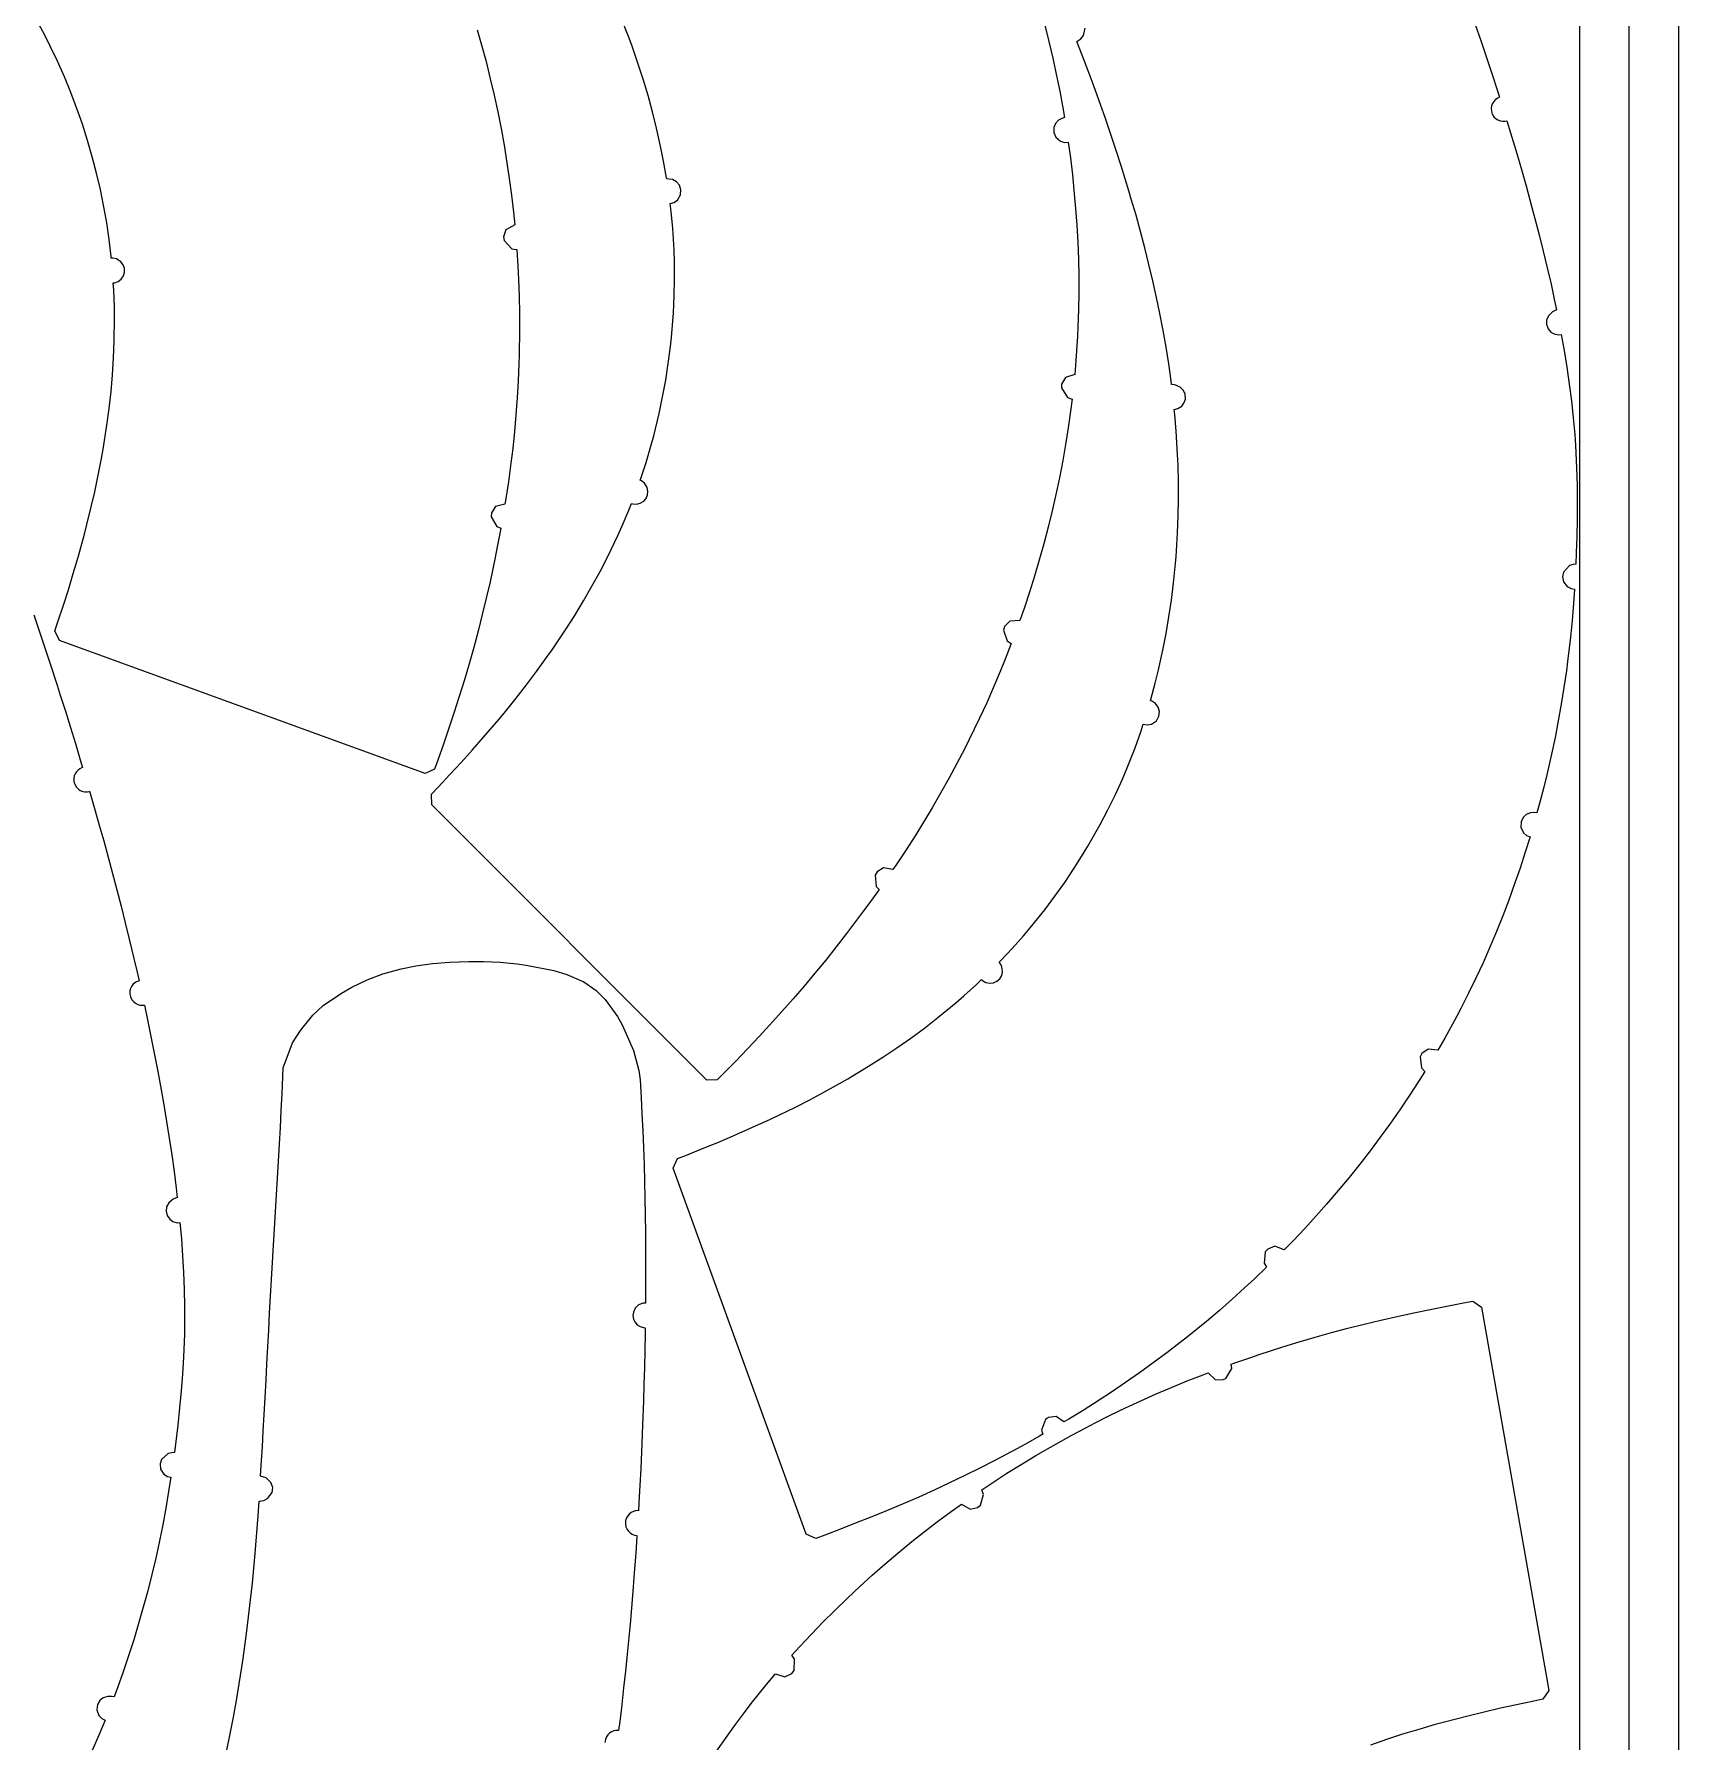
# Model space of a CAD drawing. Header units: millimetres. Extents: x -10628 to 24720, y -21829 to 4032.
# Drawn here: x 10057 to 10720, y -9674 to -8986 of the extents above; entities that cross this region are included whole.
import ezdxf
from ezdxf.enums import TextEntityAlignment as Align
from ezdxf.lldxf.tags import DXFTag

# ---------------------------------------------------------------- set-up
doc = ezdxf.new("R2010")
doc.units = ezdxf.units.MM
doc.layers.add('layer khung van cnc', color=7, linetype='Continuous', lineweight=25, true_color=0xfbf59b)
doc.layers.add('layer mau', color=7, linetype='Continuous')
doc.styles.add('Text Dim', font='arial.ttf')
tags = doc.linetypes.add('KVVIENMAY', pattern='A,46.311228,-10.280676,["KV VIỀN MÁY",Text Dim,S=10.028098,R=0,X=0,Y=-4.346144],-100.988212', length=157.580116).pattern_tags.tags
tags[6] = DXFTag(74, 10)

# ---------------------------------------------------------------- blocks, each defined once
blk = doc.blocks.new('khung van cnc')
at = {"lineweight": 5}
blk.add_lwpolyline([(-193, -99.44), (-193, 2370.56), (-223, 2400.56), (-1463, 2400.56), (-1493, 2370.56), (-1493, -99.44)], close=True, dxfattribs=at)
at = {"color": 1, "linetype": 'KVVIENMAY'}
blk.add_lwpolyline([(-511.88, -84.44), (-213, -84.44), (-213, 2370.56), (-228, 2385.56), (-1458.01, 2385.56), (-1473, 2370.56), (-1473, -84.44), (-1172.83, -84.44)], dxfattribs=at)
at = {"lineweight": 5}
blk.add_lwpolyline([(-513.55, -69.44), (-233, -69.44), (-233, 2370.56), (-1453, 2370.56), (-1453, -69.44), (-1173, -69.44)], dxfattribs=at)
at = {"layer": 'layer mau'}
for tag, p in [('ÁGF', (-518, -155.91)), ('TENFILE', (-518, -268.86)), ('TENFILE', (-518, -381.81)), ('TENFILE', (-518, -494.76))]:
    blk.add_attdef(tag, text='', height=30, dxfattribs=at).set_placement(p, align=Align.MIDDLE_CENTER)

msp = doc.modelspace()

# ---------------------------------------------------------------- linework, layer by layer
for p, q in [((10060.853, -8985.989), (10056.705, -8978.369)), ((10296.602, -8987.214), (10293.04, -8978.1)), ((10063.099, -8990.422), (10060.853, -8985.989)), ((10235.291, -8983.853), (10237.165, -8990.415)), ((10464.306, -8981.986), (10465.956, -8988.606)), ((10478.838, -8987.542), (10479.884, -8986.143)), ((10479.884, -8986.143), (10480.564, -8983.193)), ((10637.898, -8981.779), (10640.13, -8988.223)), ((10066.029, -8996.584), (10063.099, -8990.422)), ((10237.165, -8990.415), (10238.854, -8996.717)), ((10297.93, -8990.84), (10296.602, -8987.214)), ((10300.168, -8997.287), (10297.93, -8990.84)), ((10465.956, -8988.606), (10467.501, -8995.252)), ((10477.189, -8988.529), (10478.838, -8987.542)), ((10479.332, -8994.076), (10477.189, -8988.529)), ((10640.13, -8988.223), (10642.326, -8994.679)), ((10068.783, -9002.827), (10066.029, -8996.584)), ((10238.854, -8996.717), (10240.585, -9003.625)), ((10302.263, -9003.782), (10300.168, -8997.287)), ((10467.501, -8995.252), (10469.302, -9003.664)), ((10481.755, -9000.451), (10479.332, -8994.076)), ((10642.326, -8994.679), (10644.869, -9002.319)), ((10071.365, -9009.145), (10068.783, -9002.827)), ((10240.585, -9003.625), (10242.134, -9010.269)), ((10304.214, -9010.323), (10302.263, -9003.782)), ((10469.302, -9003.664), (10470.281, -9008.609)), ((10484.134, -9006.841), (10481.755, -9000.451)), ((10486.745, -9014.039), (10484.134, -9006.841)), ((10644.869, -9002.319), (10646.602, -9007.631)), ((10074.844, -9018.525), (10071.365, -9009.145)), ((10242.134, -9010.269), (10243.575, -9016.937)), ((10306.017, -9016.906), (10304.214, -9010.323)), ((10470.281, -9008.609), (10471.514, -9015.318)), ((10644.86, -9013.622), (10644.539, -9014.489)), ((10645.404, -9012.738), (10644.86, -9013.622)), ((10646.047, -9012.046), (10645.404, -9012.738)), ((10646.743, -9011.528), (10646.047, -9012.046)), ((10646.602, -9007.631), (10647.702, -9011.069)), ((10647.702, -9011.069), (10646.743, -9011.528)), ((10076.024, -9021.978), (10074.844, -9018.525)), ((10243.575, -9016.937), (10244.907, -9023.626)), ((10307.669, -9023.529), (10306.017, -9016.906)), ((10469.845, -9020.279), (10468.564, -9021.669)), ((10471.166, -9019.581), (10469.845, -9020.279)), ((10472.171, -9019.23), (10471.166, -9019.581)), ((10471.514, -9015.318), (10472.171, -9019.23)), ((10488.734, -9019.679), (10486.745, -9014.039)), ((10490.946, -9026.13), (10488.734, -9019.679)), ((10644.539, -9014.489), (10644.382, -9015.426)), ((10644.382, -9015.426), (10644.426, -9016.533)), ((10644.426, -9016.533), (10644.602, -9017.292)), ((10644.602, -9017.292), (10644.812, -9017.84)), ((10644.812, -9017.84), (10645.483, -9018.929)), ((10645.483, -9018.929), (10646.334, -9019.757)), ((10646.334, -9019.757), (10647.077, -9020.227)), ((10647.077, -9020.227), (10648.101, -9020.62)), ((10648.101, -9020.62), (10648.93, -9020.764)), ((10649.903, -9020.755), (10650.705, -9020.601)), ((10650.705, -9020.601), (10652.71, -9027.158)), ((10078.102, -9028.481), (10076.024, -9021.978)), ((10244.907, -9023.626), (10246.13, -9030.337)), ((10309.442, -9031.497), (10307.669, -9023.529)), ((10467.913, -9023.316), (10467.902, -9025.232)), ((10467.902, -9025.232), (10468.723, -9027.175)), ((10468.564, -9021.669), (10467.913, -9023.316)), ((10468.723, -9027.175), (10470.591, -9028.78)), ((10493.097, -9032.601), (10490.946, -9026.13)), ((10648.93, -9020.764), (10649.903, -9020.755)), ((10652.71, -9027.158), (10654.661, -9033.693)), ((10080.008, -9035.036), (10078.102, -9028.481)), ((10246.13, -9030.337), (10247.318, -9037.54)), ((10310.509, -9036.885), (10309.442, -9031.497)), ((10470.591, -9028.78), (10472.231, -9029.267)), ((10472.231, -9029.267), (10473.717, -9029.154)), ((10473.717, -9029.154), (10474.586, -9035.549)), ((10495.187, -9039.093), (10493.097, -9032.601)), ((10654.661, -9033.693), (10656.566, -9040.241)), ((10081.739, -9041.639), (10080.008, -9035.036)), ((10247.318, -9037.54), (10248.248, -9043.814)), ((10311.687, -9043.611), (10310.509, -9036.885)), ((10474.586, -9035.549), (10475.398, -9042.323)), ((10498.186, -9048.81), (10495.187, -9039.093)), ((10656.566, -9040.241), (10658.426, -9046.802)), ((10083.29, -9048.285), (10081.739, -9041.639)), ((10085.111, -9057.426), (10083.29, -9048.285)), ((10248.248, -9043.814), (10249.142, -9050.577)), ((10311.75, -9044.036), (10311.687, -9043.611)), ((10312.607, -9044.045), (10311.75, -9044.036)), ((10314.082, -9044.286), (10312.607, -9044.045)), ((10315.74, -9045.195), (10314.082, -9044.286)), ((10316.882, -9046.548), (10315.74, -9045.195)), ((10317.503, -9048.36), (10316.882, -9046.548)), ((10475.398, -9042.323), (10476.046, -9048.514)), ((10658.426, -9046.802), (10660.82, -9055.523)), ((10249.142, -9050.577), (10249.926, -9057.353)), ((10313.135, -9053.959), (10314.687, -9053.565)), ((10313.524, -9057.14), (10313.135, -9053.959)), ((10314.687, -9053.565), (10316.085, -9052.581)), ((10316.085, -9052.581), (10317.344, -9050.464)), ((10317.344, -9050.464), (10317.503, -9048.36)), ((10476.046, -9048.514), (10476.701, -9055.909)), ((10499.178, -9052.137), (10498.186, -9048.81)), ((10501.074, -9058.689), (10499.178, -9052.137)), ((10085.838, -9061.694), (10085.111, -9057.426)), ((10086.829, -9068.448), (10085.838, -9061.694)), ((10249.926, -9057.353), (10250.434, -9062.456)), ((10314.168, -9063.934), (10313.524, -9057.14)), ((10476.701, -9055.909), (10477.189, -9062.718)), ((10502.899, -9065.261), (10501.074, -9058.689)), ((10660.82, -9055.523), (10662.004, -9059.962)), ((10662.004, -9059.962), (10663.717, -9066.563)), ((10087.634, -9075.227), (10086.829, -9068.448)), ((10246.878, -9064.472), (10245.93, -9067.346)), ((10245.93, -9067.346), (10246.147, -9068.86)), ((10246.147, -9068.86), (10249.31, -9072.133)), ((10250.434, -9062.456), (10246.878, -9064.472)), ((10314.706, -9072.592), (10314.168, -9063.934)), ((10477.189, -9062.718), (10477.565, -9069.534)), ((10504.646, -9071.855), (10502.899, -9065.261)), ((10663.717, -9066.563), (10665.372, -9073.177)), ((10087.704, -9075.996), (10087.634, -9075.227)), ((10249.31, -9072.133), (10251.263, -9072.404)), ((10251.263, -9072.404), (10251.705, -9079.152)), ((10314.868, -9077.559), (10314.706, -9072.592)), ((10477.565, -9069.534), (10477.826, -9076.355)), ((10506.31, -9078.47), (10504.646, -9071.855)), ((10665.372, -9073.177), (10666.964, -9079.808)), ((10088.358, -9075.972), (10087.704, -9075.996)), ((10089.756, -9076.264), (10088.358, -9075.972)), ((10091.557, -9077.402), (10089.756, -9076.264)), ((10092.444, -9078.585), (10091.557, -9077.402)), ((10092.967, -9080.08), (10092.444, -9078.585)), ((10092.598, -9083.03), (10093.004, -9081.609)), ((10093.004, -9081.609), (10092.967, -9080.08)), ((10251.705, -9079.152), (10251.972, -9084.558)), ((10314.92, -9084.382), (10314.868, -9077.559)), ((10477.826, -9076.355), (10477.969, -9083.179)), ((10507.885, -9085.106), (10506.31, -9078.47)), ((10666.964, -9079.808), (10668.488, -9086.456)), ((10088.504, -9085.962), (10089.042, -9085.862)), ((10088.688, -9088.84), (10088.504, -9085.962)), ((10088.941, -9095.663), (10088.688, -9088.84)), ((10089.042, -9085.862), (10090.426, -9085.359)), ((10090.426, -9085.359), (10091.682, -9084.394)), ((10091.682, -9084.394), (10092.598, -9083.03)), ((10251.972, -9084.558), (10252.212, -9091.374)), ((10314.778, -9091.204), (10314.92, -9084.382)), ((10477.969, -9083.179), (10477.992, -9090.004)), ((10509.368, -9091.765), (10507.885, -9085.106)), ((10668.488, -9086.456), (10669.937, -9093.122)), ((10089.007, -9099.991), (10088.941, -9095.663)), ((10252.212, -9091.374), (10252.345, -9098.193)), ((10314.448, -9098.022), (10314.778, -9091.204)), ((10477.992, -9090.004), (10477.893, -9096.828)), ((10510.585, -9097.614), (10509.368, -9091.765)), ((10669.937, -9093.122), (10670.694, -9096.78)), ((10088.906, -9109.316), (10089.007, -9099.991)), ((10252.345, -9098.193), (10252.371, -9105.014)), ((10313.636, -9107.993), (10314.448, -9098.022)), ((10477.893, -9096.828), (10477.67, -9103.648)), ((10512.031, -9105.151), (10510.585, -9097.614)), ((10666.729, -9100.907), (10666.685, -9102.628)), ((10666.685, -9102.628), (10667.315, -9104.417)), ((10667.419, -9099.197), (10666.729, -9100.907)), ((10669.099, -9097.581), (10667.419, -9099.197)), ((10670.694, -9096.78), (10669.099, -9097.581)), ((10088.629, -9116.137), (10088.906, -9109.316)), ((10252.371, -9105.014), (10252.22, -9114.918)), ((10313.246, -9111.621), (10313.636, -9107.993)), ((10477.489, -9107.462), (10476.84, -9117.269)), ((10477.67, -9103.648), (10477.489, -9107.462)), ((10513.202, -9111.876), (10512.031, -9105.151)), ((10667.315, -9104.417), (10668.456, -9105.756)), ((10668.456, -9105.756), (10669.773, -9106.535)), ((10669.773, -9106.535), (10671.517, -9106.891)), ((10671.517, -9106.891), (10672.636, -9106.775)), ((10672.636, -9106.775), (10673.779, -9113.235)), ((10088.187, -9122.95), (10088.629, -9116.137)), ((10252.22, -9114.918), (10252.106, -9118.654)), ((10312.381, -9118.393), (10313.246, -9111.621)), ((10514.262, -9118.62), (10513.202, -9111.876)), ((10673.779, -9113.235), (10674.866, -9119.975)), ((10087.587, -9129.752), (10088.187, -9122.95)), ((10252.106, -9118.654), (10251.817, -9125.469)), ((10311.339, -9125.14), (10312.381, -9118.393)), ((10476.337, -9122.932), (10472.596, -9124.133)), ((10476.84, -9117.269), (10476.337, -9122.932)), ((10515.205, -9125.381), (10514.262, -9118.62)), ((10674.866, -9119.975), (10675.844, -9126.731)), ((10086.836, -9136.54), (10087.587, -9129.752)), ((10251.817, -9125.469), (10251.424, -9132.28)), ((10310.117, -9131.855), (10311.339, -9125.14)), ((10471.082, -9126.753), (10470.986, -9128.28)), ((10470.986, -9128.28), (10473.415, -9132.128)), ((10472.596, -9124.133), (10471.082, -9126.753)), ((10515.387, -9126.876), (10515.205, -9125.381)), ((10516.776, -9127.084), (10515.387, -9126.876)), ((10518.937, -9127.956), (10516.776, -9127.084)), ((10520.217, -9129.285), (10518.937, -9127.956)), ((10520.9, -9130.865), (10520.217, -9129.285)), ((10520.983, -9132.759), (10520.9, -9130.865)), ((10675.844, -9126.731), (10676.703, -9133.5)), ((10085.939, -9143.31), (10086.836, -9136.54)), ((10251.424, -9132.28), (10250.926, -9139.084)), ((10308.714, -9138.534), (10310.117, -9131.855)), ((10473.415, -9132.128), (10475.272, -9132.792)), ((10474.666, -9137.621), (10473.704, -9144.377)), ((10475.272, -9132.792), (10474.666, -9137.621)), ((10516.532, -9137.047), (10518.008, -9136.624)), ((10516.728, -9138.946), (10516.532, -9137.047)), ((10518.008, -9136.624), (10519.493, -9135.642)), ((10519.493, -9135.642), (10520.424, -9134.427)), ((10520.424, -9134.427), (10520.983, -9132.759)), ((10676.703, -9133.5), (10677.436, -9140.282)), ((10084.416, -9152.967), (10085.939, -9143.31)), ((10250.926, -9139.084), (10250.323, -9145.879)), ((10306.501, -9147.588), (10308.714, -9138.534)), ((10473.704, -9144.377), (10472.629, -9151.116)), ((10517.3, -9145.747), (10516.728, -9138.946)), ((10677.436, -9140.282), (10678.036, -9147.076)), ((10250.323, -9145.879), (10249.616, -9152.664)), ((10305.356, -9151.764), (10306.501, -9147.588)), ((10472.629, -9151.116), (10471.496, -9157.542)), ((10517.874, -9155.196), (10517.3, -9145.747)), ((10678.036, -9147.076), (10678.344, -9151.418)), ((10678.344, -9151.418), (10678.809, -9160.689)), ((10082.444, -9163.482), (10083.737, -9156.783)), ((10083.737, -9156.783), (10084.416, -9152.967)), ((10249.616, -9152.664), (10248.909, -9158.606)), ((10301.264, -9164.788), (10303.4, -9158.304)), ((10303.4, -9158.304), (10305.356, -9151.764)), ((10471.496, -9157.542), (10470.146, -9164.534)), ((10518.043, -9159.373), (10517.874, -9155.196)), ((10081.03, -9170.155), (10082.444, -9163.482)), ((10248.909, -9158.606), (10247.889, -9166.194)), ((10301.003, -9165.515), (10301.264, -9164.788)), ((10470.146, -9164.534), (10468.742, -9171.21)), ((10518.209, -9166.194), (10518.043, -9159.373)), ((10678.809, -9160.689), (10678.996, -9167.506)), ((10079.502, -9176.802), (10081.03, -9170.155)), ((10247.889, -9166.194), (10246.874, -9172.938)), ((10301.607, -9165.769), (10301.003, -9165.515)), ((10302.75, -9166.624), (10301.607, -9165.769)), ((10303.901, -9168.417), (10302.75, -9166.624)), ((10303.434, -9172.841), (10304.047, -9171.44)), ((10304.205, -9169.864), (10303.901, -9168.417)), ((10304.047, -9171.44), (10304.205, -9169.864)), ((10468.742, -9171.21), (10467.23, -9177.862)), ((10518.235, -9173.018), (10518.209, -9166.194)), ((10678.996, -9167.506), (10679.066, -9174.328)), ((10077.866, -9183.422), (10079.502, -9176.802)), ((10241.116, -9178.689), (10240.948, -9180.21)), ((10242.752, -9176.143), (10241.116, -9178.689)), ((10246.512, -9175.128), (10242.752, -9176.143)), ((10246.874, -9172.938), (10246.512, -9175.128)), ((10293.812, -9183.862), (10296.467, -9177.571)), ((10296.467, -9177.571), (10297.516, -9174.885)), ((10297.516, -9174.885), (10298.047, -9175.021)), ((10298.047, -9175.021), (10299.513, -9175.151)), ((10299.513, -9175.151), (10301.059, -9174.807)), ((10301.059, -9174.807), (10302.466, -9173.957)), ((10302.466, -9173.957), (10303.434, -9172.841)), ((10467.23, -9177.862), (10465.61, -9184.488)), ((10518.119, -9179.84), (10518.235, -9173.018)), ((10679.066, -9174.328), (10679.031, -9181.151)), ((10076.861, -9187.279), (10077.866, -9183.422)), ((10240.948, -9180.21), (10243.194, -9184.168)), ((10243.194, -9184.168), (10244.839, -9184.844)), ((10244.839, -9184.844), (10244.564, -9186.381)), ((10292.043, -9187.812), (10293.812, -9183.862)), ((10465.61, -9184.488), (10463.882, -9191.087)), ((10517.86, -9186.658), (10518.119, -9179.84)), ((10679.031, -9181.151), (10678.901, -9188.157)), ((10074.29, -9196.584), (10076.861, -9187.279)), ((10244.564, -9186.381), (10243.279, -9193.081)), ((10288.011, -9196.22), (10292.043, -9187.812)), ((10463.882, -9191.087), (10461.915, -9198.117)), ((10517.237, -9196.423), (10517.86, -9186.658)), ((10678.901, -9188.157), (10678.698, -9194.795)), ((10072.366, -9203.127), (10074.29, -9196.584)), ((10242.569, -9196.602), (10240.467, -9206.433)), ((10243.279, -9193.081), (10242.569, -9196.602)), ((10284.877, -9202.285), (10288.011, -9196.22)), ((10461.915, -9198.117), (10460.106, -9204.196)), ((10516.908, -9200.271), (10517.237, -9196.423)), ((10677.45, -9199.511), (10676.016, -9199.934)), ((10678.504, -9199.366), (10677.45, -9199.511)), ((10678.698, -9194.795), (10678.504, -9199.366)), ((10070.365, -9209.646), (10072.366, -9203.127)), ((10240.467, -9206.433), (10238.943, -9213.083)), ((10281.598, -9208.273), (10284.877, -9202.285)), ((10460.106, -9204.196), (10458.058, -9210.703)), ((10516.211, -9207.06), (10516.908, -9200.271)), ((10673.521, -9202.528), (10673.131, -9204.403)), ((10673.131, -9204.403), (10673.551, -9206.471)), ((10676.016, -9199.934), (10673.521, -9202.528)), ((10673.551, -9206.471), (10675.064, -9208.414)), ((10068.358, -9215.948), (10070.365, -9209.646)), ((10238.943, -9213.083), (10237.338, -9219.715)), ((10278.179, -9214.184), (10281.598, -9208.273)), ((10458.058, -9210.703), (10455.905, -9217.176)), ((10515.366, -9213.832), (10516.211, -9207.06)), ((10675.064, -9208.414), (10676.574, -9209.216)), ((10676.574, -9209.216), (10677.967, -9209.389)), ((10677.967, -9209.389), (10677.566, -9215.23)), ((10056.43, -9219.779), (10058.617, -9226.238)), ((10066.167, -9222.623), (10068.358, -9215.948)), ((10237.338, -9219.715), (10235.654, -9226.327)), ((10270.956, -9225.775), (10274.63, -9220.019)), ((10274.63, -9220.019), (10278.179, -9214.184)), ((10455.905, -9217.176), (10454.209, -9222.015)), ((10514.37, -9220.584), (10515.366, -9213.832)), ((10677.566, -9215.23), (10677.004, -9222.028)), ((10058.617, -9226.238), (10060.778, -9232.705)), ((10064.959, -9226.246), (10066.167, -9222.623)), ((10066.829, -9230.118), (10064.959, -9226.246)), ((10235.654, -9226.327), (10233.889, -9232.917)), ((10265.493, -9233.884), (10270.956, -9225.775)), ((10448.06, -9224.544), (10447.617, -9226.008)), ((10447.617, -9226.008), (10449.1, -9230.31)), ((10450.134, -9222.34), (10448.06, -9224.544)), ((10454.209, -9222.015), (10450.134, -9222.34)), ((10511.919, -9234.013), (10513.221, -9227.312)), ((10513.221, -9227.312), (10514.37, -9220.584)), ((10677.004, -9222.028), (10676.343, -9228.816)), ((10060.778, -9232.705), (10062.913, -9239.181)), ((10214.322, -9283.801), (10066.829, -9230.118)), ((10233.889, -9232.917), (10232.042, -9239.483)), ((10263.266, -9237.056), (10265.493, -9233.884)), ((10450.756, -9231.382), (10448.305, -9237.685)), ((10449.1, -9230.31), (10450.756, -9231.382)), ((10510.159, -9241.984), (10511.919, -9234.013)), ((10676.343, -9228.816), (10675.197, -9238.653)), ((10062.913, -9239.181), (10065.831, -9248.168)), ((10232.042, -9239.483), (10230.114, -9246.026)), ((10259.262, -9242.581), (10263.266, -9237.056)), ((10448.305, -9237.685), (10446.262, -9242.697)), ((10675.197, -9238.653), (10674.706, -9242.358)), ((10230.114, -9246.026), (10227.94, -9253.057)), ((10255.161, -9248.031), (10259.262, -9242.581)), ((10446.262, -9242.697), (10443.599, -9248.976)), ((10507.074, -9253.912), (10508.849, -9247.317)), ((10508.849, -9247.317), (10510.159, -9241.984)), ((10674.706, -9242.358), (10673.724, -9249.109)), ((10065.831, -9248.168), (10067.109, -9252.157)), ((10067.109, -9252.157), (10069.169, -9258.658)), ((10227.94, -9253.057), (10226.012, -9259.033)), ((10246.686, -9258.718), (10250.968, -9253.409)), ((10250.968, -9253.409), (10255.161, -9248.031)), ((10443.599, -9248.976), (10440.837, -9255.212)), ((10506.952, -9254.323), (10507.074, -9253.912)), ((10507.724, -9254.694), (10506.952, -9254.323)), ((10508.96, -9255.535), (10507.724, -9254.694)), ((10673.724, -9249.109), (10672.634, -9255.843)), ((10069.169, -9258.658), (10071.203, -9265.166)), ((10226.012, -9259.033), (10223.853, -9265.501)), ((10244.145, -9261.789), (10246.686, -9258.718)), ((10437.978, -9261.405), (10433.656, -9270.318)), ((10440.837, -9255.212), (10437.978, -9261.405)), ((10510.078, -9257.059), (10508.96, -9255.535)), ((10509.305, -9262.513), (10510.338, -9260.673)), ((10510.541, -9258.769), (10510.078, -9257.059)), ((10510.338, -9260.673), (10510.541, -9258.769)), ((10672.634, -9255.843), (10671.438, -9262.56)), ((10071.203, -9265.166), (10073.21, -9271.684)), ((10223.853, -9265.501), (10221.644, -9271.952)), ((10237.883, -9269.135), (10244.145, -9261.789)), ((10500.734, -9273.378), (10503.022, -9266.949)), ((10503.022, -9266.949), (10504.013, -9263.902)), ((10504.013, -9263.902), (10505.586, -9264.201)), ((10505.586, -9264.201), (10507.27, -9263.9)), ((10507.27, -9263.9), (10509.305, -9262.513)), ((10671.438, -9262.56), (10670.135, -9269.257)), ((10073.21, -9271.684), (10075.19, -9278.209)), ((10221.644, -9271.952), (10219.401, -9278.392)), ((10228.806, -9279.315), (10233.375, -9274.252)), ((10233.375, -9274.252), (10237.883, -9269.135)), ((10431.974, -9273.655), (10428.832, -9279.71)), ((10433.656, -9270.318), (10431.974, -9273.655)), ((10497.562, -9281.453), (10500.734, -9273.378)), ((10670.135, -9269.257), (10668.727, -9275.933)), ((10074.303, -9282.354), (10073.646, -9283.033)), ((10075.008, -9281.85), (10074.303, -9282.354)), ((10075.976, -9281.41), (10075.008, -9281.85)), ((10075.19, -9278.209), (10076.132, -9281.363)), ((10076.132, -9281.363), (10075.976, -9281.41)), ((10218.135, -9281.996), (10214.322, -9283.801)), ((10219.401, -9278.392), (10218.135, -9281.996)), ((10224.324, -9284.178), (10228.806, -9279.315)), ((10428.832, -9279.71), (10425.597, -9285.716)), ((10495.61, -9286.023), (10497.562, -9281.453)), ((10668.727, -9275.933), (10666.804, -9284.318)), ((10072.748, -9284.767), (10072.572, -9285.701)), ((10072.572, -9285.701), (10072.594, -9286.808)), ((10072.594, -9286.808), (10072.755, -9287.57)), ((10073.085, -9283.906), (10072.748, -9284.767)), ((10072.755, -9287.57), (10072.954, -9288.122)), ((10072.954, -9288.122), (10073.604, -9289.224)), ((10073.646, -9283.033), (10073.085, -9283.906)), ((10073.604, -9289.224), (10074.439, -9290.068)), ((10216.891, -9292.074), (10219.517, -9289.301)), ((10219.517, -9289.301), (10224.324, -9284.178)), ((10425.597, -9285.716), (10422.27, -9291.672)), ((10492.774, -9292.229), (10495.61, -9286.023)), ((10665.601, -9289.214), (10663.884, -9295.815)), ((10666.804, -9284.318), (10665.601, -9289.214)), ((10074.439, -9290.068), (10075.172, -9290.553)), ((10075.172, -9290.553), (10076.188, -9290.966)), ((10076.188, -9290.966), (10077.014, -9291.126)), ((10077.014, -9291.126), (10077.987, -9291.136)), ((10077.987, -9291.136), (10078.793, -9290.999)), ((10078.793, -9290.999), (10078.966, -9290.946)), ((10078.966, -9290.946), (10079.066, -9291.286)), ((10079.066, -9291.286), (10080.96, -9297.837)), ((10216.949, -9296.374), (10216.891, -9292.074)), ((10422.27, -9291.672), (10418.852, -9297.576)), ((10489.761, -9298.352), (10492.774, -9292.229)), ((10663.884, -9295.815), (10662.826, -9299.638)), ((10080.96, -9297.837), (10083.136, -9305.504)), ((10327.936, -9407.36), (10216.949, -9296.374)), ((10418.852, -9297.576), (10415.344, -9303.426)), ((10486.581, -9304.391), (10489.761, -9298.352)), ((10657.24, -9301.542), (10656.421, -9303.273)), ((10658.526, -9300.324), (10657.24, -9301.542)), ((10660.274, -9299.606), (10658.526, -9300.324)), ((10661.767, -9299.531), (10660.274, -9299.606)), ((10662.826, -9299.638), (10661.767, -9299.531)), ((10083.136, -9305.504), (10084.658, -9310.965)), ((10412.192, -9308.512), (10408.06, -9314.958)), ((10415.344, -9303.426), (10412.192, -9308.512)), ((10481.632, -9313.085), (10486.581, -9304.391)), ((10656.421, -9303.273), (10656.343, -9305.382)), ((10656.343, -9305.382), (10657.358, -9307.626)), ((10657.358, -9307.626), (10658.638, -9308.76)), ((10660.033, -9309.285), (10658.118, -9315.448)), ((10658.638, -9308.76), (10660.033, -9309.285)), ((10084.658, -9310.965), (10086.46, -9317.542)), ((10408.06, -9314.958), (10404.291, -9320.641)), ((10476.099, -9321.981), (10479.745, -9316.209)), ((10479.745, -9316.209), (10481.632, -9313.085)), ((10658.118, -9315.448), (10655.991, -9321.931)), ((10086.46, -9317.542), (10088.228, -9324.128)), ((10396.642, -9323.421), (10395.847, -9324.728)), ((10399.2, -9321.805), (10396.642, -9323.421)), ((10403.037, -9322.474), (10399.2, -9321.805)), ((10404.291, -9320.641), (10403.037, -9322.474)), ((10472.303, -9327.654), (10476.099, -9321.981)), ((10655.991, -9321.931), (10653.962, -9327.816)), ((10088.228, -9324.128), (10089.963, -9330.723)), ((10395.847, -9324.728), (10396.209, -9329.264)), ((10396.209, -9329.264), (10397.414, -9330.572)), ((10397.414, -9330.572), (10396.516, -9331.849)), ((10468.358, -9333.224), (10472.303, -9327.654)), ((10653.962, -9327.816), (10651.43, -9334.795)), ((10089.963, -9330.723), (10091.662, -9337.327)), ((10091.662, -9337.327), (10093.325, -9343.941)), ((10392.52, -9337.378), (10390.389, -9340.269)), ((10396.516, -9331.849), (10392.52, -9337.378)), ((10464.263, -9338.685), (10468.358, -9333.224)), ((10651.43, -9334.795), (10648.995, -9341.172)), ((10093.325, -9343.941), (10094.949, -9350.564)), ((10390.389, -9340.269), (10384.329, -9348.291)), ((10458.432, -9345.955), (10464.263, -9338.685)), ((10648.995, -9341.172), (10646.455, -9347.508)), ((10094.949, -9350.564), (10096.817, -9358.396)), ((10384.329, -9348.291), (10380.136, -9353.674)), ((10451.093, -9354.356), (10455.629, -9349.255)), ((10455.629, -9349.255), (10458.432, -9345.955)), ((10646.455, -9347.508), (10643.809, -9353.801)), ((10380.136, -9353.674), (10375.88, -9359.006)), ((10446.416, -9359.33), (10451.093, -9354.356)), ((10643.809, -9353.801), (10641.054, -9360.046)), ((10096.817, -9358.396), (10098.08, -9363.839)), ((10098.08, -9363.839), (10098.876, -9367.36)), ((10190.893, -9367.025), (10197.29, -9364.606)), ((10197.29, -9364.606), (10204.633, -9362.513)), ((10204.633, -9362.513), (10210.519, -9361.319)), ((10210.519, -9361.319), (10217.279, -9360.394)), ((10217.279, -9360.394), (10224.095, -9359.853)), ((10224.095, -9359.853), (10231.931, -9359.605)), ((10231.931, -9359.605), (10237.784, -9359.626)), ((10237.784, -9359.626), (10244.608, -9359.902)), ((10244.608, -9359.902), (10251.397, -9360.501)), ((10251.397, -9360.501), (10255.113, -9360.99)), ((10255.113, -9360.99), (10266.225, -9363.236)), ((10266.225, -9363.236), (10271.399, -9364.762)), ((10271.399, -9364.762), (10278.35, -9367.826)), ((10371.559, -9364.286), (10367.174, -9369.513)), ((10375.88, -9359.006), (10371.559, -9364.286)), ((10445.872, -9359.878), (10446.416, -9359.33)), ((10446.312, -9360.364), (10445.872, -9359.878)), ((10446.987, -9361.622), (10446.312, -9360.364)), ((10446.937, -9365.173), (10447.272, -9363.734)), ((10447.272, -9363.734), (10446.987, -9361.622)), ((10641.054, -9360.046), (10638.191, -9366.242)), ((10095.189, -9371.411), (10095.136, -9372.517)), ((10095.428, -9370.491), (10095.189, -9371.411)), ((10095.823, -9369.656), (10095.428, -9370.491)), ((10096.441, -9368.822), (10095.823, -9369.656)), ((10097.143, -9368.189), (10096.441, -9368.822)), ((10097.881, -9367.734), (10097.143, -9368.189)), ((10098.876, -9367.36), (10097.881, -9367.734)), ((10180.535, -9372.28), (10184.697, -9369.953)), ((10184.697, -9369.953), (10190.893, -9367.025)), ((10278.35, -9367.826), (10283.306, -9371.303)), ((10283.306, -9371.303), (10286.99, -9374.904)), ((10367.174, -9369.513), (10362.725, -9374.684)), ((10431.601, -9373.467), (10436.666, -9368.888)), ((10436.666, -9368.888), (10438.753, -9366.897)), ((10438.753, -9366.897), (10439.175, -9367.245)), ((10439.175, -9367.245), (10440.45, -9367.982)), ((10440.45, -9367.982), (10441.996, -9368.323)), ((10441.996, -9368.323), (10443.631, -9368.148)), ((10443.631, -9368.148), (10444.98, -9367.546)), ((10444.98, -9367.546), (10446.128, -9366.535)), ((10446.128, -9366.535), (10446.937, -9365.173)), ((10638.191, -9366.242), (10635.218, -9372.384)), ((10095.136, -9372.517), (10095.246, -9373.289)), ((10095.246, -9373.289), (10095.407, -9373.853)), ((10095.407, -9373.853), (10095.98, -9374.996)), ((10095.98, -9374.996), (10096.757, -9375.895)), ((10096.757, -9375.895), (10097.456, -9376.429)), ((10097.456, -9376.429), (10098.441, -9376.909)), ((10098.441, -9376.909), (10099.255, -9377.125)), ((10099.255, -9377.125), (10100.225, -9377.2)), ((10100.225, -9377.2), (10101.038, -9377.118)), ((10101.038, -9377.118), (10102.463, -9383.824)), ((10168.934, -9381.256), (10173.164, -9377.357)), ((10173.164, -9377.357), (10180.535, -9372.28)), ((10286.99, -9374.904), (10291.956, -9381.818)), ((10362.725, -9374.684), (10358.212, -9379.799)), ((10421.121, -9382.216), (10428.329, -9376.3)), ((10428.329, -9376.3), (10431.601, -9373.467)), ((10632.133, -9378.471), (10630.357, -9381.851)), ((10635.218, -9372.384), (10632.133, -9378.471)), ((10102.463, -9383.824), (10103.837, -9390.504)), ((10164.043, -9387.412), (10168.934, -9381.256)), ((10291.956, -9381.818), (10293.787, -9385.087)), ((10293.787, -9385.087), (10298.349, -9395.43)), ((10353.271, -9385.252), (10348.998, -9389.853)), ((10358.212, -9379.799), (10353.271, -9385.252)), ((10415.718, -9386.389), (10421.121, -9382.216)), ((10630.357, -9381.851), (10625.624, -9390.464)), ((10103.837, -9390.504), (10105.164, -9397.194)), ((10156.987, -9402.405), (10160.808, -9392.378)), ((10160.808, -9392.378), (10164.043, -9387.412)), ((10348.998, -9389.853), (10344.308, -9394.803)), ((10404.618, -9394.342), (10410.215, -9390.43)), ((10410.215, -9390.43), (10415.718, -9386.389)), ((10625.624, -9390.464), (10622.775, -9395.385)), ((10105.164, -9397.194), (10106.445, -9403.892)), ((10298.349, -9395.43), (10300.496, -9403.508)), ((10344.308, -9394.803), (10339.579, -9399.716)), ((10393.173, -9401.795), (10398.936, -9398.13)), ((10398.936, -9398.13), (10404.618, -9394.342)), ((10616.398, -9396.627), (10615.665, -9397.97)), ((10615.665, -9397.97), (10616.24, -9402.484)), ((10618.877, -9394.892), (10616.398, -9396.627)), ((10622.775, -9395.385), (10618.877, -9394.892)), ((10106.445, -9403.892), (10108.07, -9412.788)), ((10156.565, -9412.863), (10156.85, -9406.046)), ((10156.85, -9406.046), (10156.987, -9402.405)), ((10300.496, -9403.508), (10301.014, -9407.347)), ((10334.825, -9404.605), (10332.155, -9407.337)), ((10339.579, -9399.716), (10334.825, -9404.605)), ((10384.795, -9406.835), (10393.173, -9401.795)), ((10617.643, -9403.871), (10615.053, -9407.992)), ((10616.24, -9402.484), (10617.643, -9403.871)), ((10108.07, -9412.788), (10108.863, -9417.314)), ((10156.246, -9419.677), (10156.565, -9412.863)), ((10301.014, -9407.347), (10301.472, -9414.412)), ((10332.155, -9407.337), (10327.936, -9407.36)), ((10369.453, -9415.29), (10375.473, -9412.084)), ((10375.473, -9412.084), (10381.436, -9408.768)), ((10381.436, -9408.768), (10384.795, -9406.835)), ((10615.053, -9407.992), (10611.326, -9413.708)), ((10108.863, -9417.314), (10109.994, -9424.038)), ((10155.898, -9426.488), (10156.246, -9419.677)), ((10301.472, -9414.412), (10301.779, -9420.983)), ((10357.255, -9421.394), (10363.379, -9418.392)), ((10363.379, -9418.392), (10369.453, -9415.29)), ((10607.503, -9419.361), (10603.761, -9424.706)), ((10611.326, -9413.708), (10607.503, -9419.361)), ((10109.994, -9424.038), (10111.066, -9430.772)), ((10155.527, -9433.297), (10155.898, -9426.488)), ((10301.779, -9420.983), (10302.085, -9427.796)), ((10344.875, -9427.114), (10353.655, -9423.103)), ((10353.655, -9423.103), (10357.255, -9421.394)), ((10603.761, -9424.706), (10599.582, -9430.473)), ((10111.066, -9430.772), (10112.074, -9437.516)), ((10155.136, -9440.104), (10155.527, -9433.297)), ((10302.085, -9427.796), (10302.367, -9434.605)), ((10326.228, -9435.017), (10332.345, -9432.504)), ((10332.345, -9432.504), (10338.626, -9429.847)), ((10338.626, -9429.847), (10344.875, -9427.114)), ((10599.582, -9430.473), (10595.489, -9435.93)), ((10112.074, -9437.516), (10113.013, -9444.272)), ((10154.733, -9446.909), (10155.136, -9440.104)), ((10302.367, -9434.605), (10302.623, -9441.628)), ((10314.391, -9442.954), (10316.155, -9439.033)), ((10316.155, -9439.033), (10319.706, -9437.63)), ((10319.706, -9437.63), (10326.228, -9435.017)), ((10595.489, -9435.93), (10591.307, -9441.319)), ((10113.013, -9444.272), (10113.875, -9451.039)), ((10154.32, -9453.714), (10154.733, -9446.909)), ((10302.623, -9441.628), (10302.822, -9448.225)), ((10368.074, -9590.448), (10314.391, -9442.954)), ((10587.038, -9446.64), (10582.684, -9451.89)), ((10591.307, -9441.319), (10587.038, -9446.64)), ((10113.875, -9451.039), (10114.311, -9454.749)), ((10153.904, -9460.519), (10154.32, -9453.714)), ((10302.822, -9448.225), (10302.986, -9455.04)), ((10582.684, -9451.89), (10577.93, -9457.43)), ((10110.001, -9458.515), (10109.807, -9460.225)), ((10109.807, -9460.225), (10110.279, -9462.062)), ((10110.838, -9456.871), (10110.001, -9458.515)), ((10112.652, -9455.407), (10110.838, -9456.871)), ((10114.311, -9454.749), (10112.652, -9455.407)), ((10153.489, -9467.324), (10153.904, -9460.519)), ((10302.986, -9455.04), (10303.109, -9461.858)), ((10577.93, -9457.43), (10573.721, -9462.175)), ((10110.279, -9462.062), (10111.299, -9463.495)), ((10111.299, -9463.495), (10112.543, -9464.386)), ((10112.543, -9464.386), (10114.25, -9464.893)), ((10114.25, -9464.893), (10115.375, -9464.875)), ((10115.375, -9464.875), (10115.95, -9471.41)), ((10152.959, -9476.182), (10153.489, -9467.324)), ((10303.109, -9461.858), (10303.195, -9468.678)), ((10569.115, -9467.207), (10564.428, -9472.164)), ((10573.721, -9462.175), (10569.115, -9467.207)), ((10115.95, -9471.41), (10116.446, -9478.219)), ((10303.195, -9468.678), (10303.246, -9475.499)), ((10557.016, -9474.405), (10554.205, -9475.526)), ((10560.846, -9475.833), (10557.016, -9474.405)), ((10564.428, -9472.164), (10560.846, -9475.833)), ((10116.446, -9478.219), (10116.83, -9485.034)), ((10152.296, -9487.743), (10152.683, -9480.936)), ((10152.683, -9480.936), (10152.959, -9476.182)), ((10303.246, -9475.499), (10303.264, -9482.321)), ((10553.184, -9476.666), (10552.71, -9481.192)), ((10552.71, -9481.192), (10553.758, -9482.863)), ((10554.205, -9475.526), (10553.184, -9476.666)), ((10116.83, -9485.034), (10117.096, -9491.853)), ((10151.919, -9494.551), (10152.296, -9487.743)), ((10303.261, -9486.032), (10303.21, -9495.962)), ((10303.264, -9482.321), (10303.261, -9486.032)), ((10548.873, -9487.539), (10544.904, -9491.218)), ((10553.758, -9482.863), (10548.873, -9487.539)), ((10117.096, -9491.853), (10117.236, -9498.673)), ((10151.549, -9501.36), (10151.919, -9494.551)), ((10539.836, -9495.784), (10534.698, -9500.268)), ((10544.904, -9491.218), (10539.836, -9495.784)), ((10117.236, -9498.673), (10117.241, -9505.493)), ((10151.183, -9508.17), (10151.549, -9501.36)), ((10298.298, -9501.011), (10298.141, -9502.358)), ((10298.141, -9502.358), (10298.373, -9503.77)), ((10299.071, -9499.353), (10298.298, -9501.011)), ((10300.392, -9498.082), (10299.071, -9499.353)), ((10302.273, -9497.335), (10300.392, -9498.082)), ((10303.196, -9497.319), (10302.273, -9497.335)), ((10303.21, -9495.962), (10303.196, -9497.319)), ((10534.698, -9500.268), (10529.489, -9504.672)), ((10599.789, -9504.155), (10606.965, -9502.522)), ((10606.965, -9502.522), (10613.104, -9501.204)), ((10613.104, -9501.204), (10619.785, -9499.84)), ((10619.785, -9499.84), (10626.477, -9498.527)), ((10626.477, -9498.527), (10633.176, -9497.25)), ((10633.176, -9497.25), (10636.93, -9496.544)), ((10636.93, -9496.544), (10640.399, -9498.944)), ((10640.399, -9498.944), (10667.655, -9653.518)), ((10117.241, -9505.493), (10117.17, -9509.845)), ((10150.821, -9514.98), (10151.183, -9508.17)), ((10298.373, -9503.77), (10298.866, -9504.856)), ((10298.866, -9504.856), (10299.85, -9506.025)), ((10299.85, -9506.025), (10300.991, -9506.775)), ((10300.991, -9506.775), (10302.416, -9507.207)), ((10302.416, -9507.207), (10303.076, -9507.234)), ((10303.041, -9509.6), (10302.915, -9516.418)), ((10303.076, -9507.234), (10303.041, -9509.6)), ((10529.489, -9504.672), (10521.806, -9510.924)), ((10573.391, -9511.054), (10579.959, -9509.207)), ((10579.959, -9509.207), (10586.549, -9507.441)), ((10586.549, -9507.441), (10593.159, -9505.757)), ((10593.159, -9505.757), (10599.789, -9504.155)), ((10117.17, -9509.845), (10116.825, -9519.122)), ((10150.459, -9521.789), (10150.821, -9514.98)), ((10302.915, -9516.418), (10302.761, -9523.235)), ((10518.871, -9513.237), (10513.464, -9517.397)), ((10521.806, -9510.924), (10518.871, -9513.237)), ((10550.759, -9518.081), (10560.324, -9514.986)), ((10560.324, -9514.986), (10566.846, -9512.981)), ((10566.846, -9512.981), (10573.391, -9511.054)), ((10116.825, -9519.122), (10116.417, -9525.93)), ((10150.108, -9528.37), (10150.459, -9521.789)), ((10302.761, -9523.235), (10302.58, -9530.051)), ((10507.994, -9521.473), (10502.461, -9525.465)), ((10513.464, -9517.397), (10507.994, -9521.473)), ((10539.442, -9521.994), (10540.91, -9521.463)), ((10539.679, -9523.757), (10539.442, -9521.994)), ((10540.91, -9521.463), (10547.355, -9519.227)), ((10547.355, -9519.227), (10550.759, -9518.081)), ((10116.417, -9525.93), (10115.892, -9532.731)), ((10149.73, -9535.408), (10150.108, -9528.37)), ((10302.58, -9530.051), (10302.372, -9536.867)), ((10496.869, -9529.371), (10491.217, -9533.191)), ((10502.461, -9525.465), (10496.869, -9529.371)), ((10514.683, -9531.588), (10521.765, -9528.678)), ((10521.765, -9528.678), (10528.113, -9526.185)), ((10528.113, -9526.185), (10530.191, -9525.403)), ((10530.191, -9525.403), (10532.95, -9528.152)), ((10532.95, -9528.152), (10535.973, -9528.295)), ((10535.973, -9528.295), (10537.373, -9527.68)), ((10537.373, -9527.68), (10539.679, -9523.757)), ((10115.892, -9532.731), (10115.263, -9539.525)), ((10149.359, -9542.216), (10149.73, -9535.408)), ((10302.372, -9536.867), (10302.039, -9546.31)), ((10486.211, -9536.469), (10479.742, -9540.565)), ((10491.217, -9533.191), (10486.211, -9536.469)), ((10496.769, -9539.603), (10502.955, -9536.727)), ((10502.955, -9536.727), (10509.184, -9533.947)), ((10509.184, -9533.947), (10514.683, -9531.588)), ((10115.263, -9539.525), (10114.522, -9546.493)), ((10148.983, -9549.025), (10149.359, -9542.216)), ((10465.817, -9543.409), (10464.544, -9544.257)), ((10468.819, -9543.025), (10465.817, -9543.409)), ((10472.013, -9545.253), (10468.819, -9543.025)), ((10479.742, -9540.565), (10473.923, -9544.122)), ((10484.532, -9545.638), (10490.628, -9542.573)), ((10490.628, -9542.573), (10496.769, -9539.603)), ((10114.522, -9546.493), (10113.742, -9553.088)), ((10148.631, -9555.286), (10148.983, -9549.025)), ((10301.876, -9550.496), (10301.588, -9557.309)), ((10302.039, -9546.31), (10301.876, -9550.496)), ((10463.494, -9550.217), (10462.141, -9550.994)), ((10464.544, -9544.257), (10462.955, -9548.522)), ((10462.955, -9548.522), (10463.494, -9550.217)), ((10466.541, -9555.386), (10475.194, -9550.564)), ((10473.923, -9544.122), (10472.013, -9545.253)), ((10475.194, -9550.564), (10478.485, -9548.795)), ((10478.485, -9548.795), (10484.532, -9545.638)), ((10112.087, -9557.678), (10110.622, -9557.974)), ((10113.15, -9557.625), (10112.087, -9557.678)), ((10113.742, -9553.088), (10113.15, -9557.625)), ((10148.209, -9562.642), (10148.631, -9555.286)), ((10301.588, -9557.309), (10301.273, -9564.121)), ((10453.029, -9556.036), (10444.147, -9560.745)), ((10456.182, -9554.316), (10453.029, -9556.036)), ((10462.141, -9550.994), (10456.182, -9554.316)), ((10460.647, -9558.819), (10466.541, -9555.386)), ((10107.91, -9560.34), (10107.358, -9562.175)), ((10107.358, -9562.175), (10107.596, -9564.271)), ((10107.596, -9564.271), (10108.935, -9566.338)), ((10110.622, -9557.974), (10107.91, -9560.34)), ((10147.939, -9567.156), (10148.209, -9562.642)), ((10301.273, -9564.121), (10300.931, -9570.931)), ((10438.072, -9563.852), (10431.961, -9566.886)), ((10444.147, -9560.745), (10438.072, -9563.852)), ((10449.024, -9565.959), (10454.808, -9562.343)), ((10454.808, -9562.343), (10460.647, -9558.819)), ((10108.935, -9566.338), (10110.369, -9567.269)), ((10110.369, -9567.269), (10111.741, -9567.563)), ((10111.741, -9567.563), (10110.833, -9573.347)), ((10150.144, -9567.834), (10147.939, -9567.156)), ((10152.005, -9569.69), (10150.144, -9567.834)), ((10152.805, -9571.696), (10152.005, -9569.69)), ((10300.931, -9570.931), (10300.559, -9577.741)), ((10425.813, -9569.845), (10419.63, -9572.729)), ((10431.961, -9566.886), (10425.813, -9569.845)), ((10438.853, -9572.65), (10444.477, -9568.894)), ((10444.477, -9568.894), (10449.024, -9565.959)), ((10110.833, -9573.347), (10109.681, -9580.07)), ((10146.913, -9583.06), (10147.314, -9577.126)), ((10147.314, -9577.126), (10149.226, -9576.929)), ((10149.226, -9576.929), (10150.765, -9576.103)), ((10150.765, -9576.103), (10152.628, -9573.717)), ((10152.628, -9573.717), (10152.805, -9571.696)), ((10300.559, -9577.741), (10300.366, -9581.026)), ((10407.161, -9578.263), (10400.379, -9581.118)), ((10413.413, -9575.535), (10407.161, -9578.263)), ((10419.63, -9572.729), (10413.413, -9575.535)), ((10426.488, -9581.333), (10430.653, -9578.343)), ((10430.653, -9578.343), (10434.177, -9580.414)), ((10438.343, -9578.853), (10439.595, -9574.478)), ((10439.595, -9574.478), (10438.853, -9572.65)), ((10109.681, -9580.07), (10108.43, -9586.775)), ((10146.414, -9589.86), (10146.913, -9583.06)), ((10295.179, -9584.933), (10295.07, -9585.704)), ((10295.536, -9583.885), (10295.179, -9584.933)), ((10296.021, -9583.067), (10295.536, -9583.885)), ((10296.633, -9582.374), (10296.021, -9583.067)), ((10297.458, -9581.745), (10296.633, -9582.374)), ((10298.308, -9581.332), (10297.458, -9581.745)), ((10299.143, -9581.1), (10298.308, -9581.332)), ((10300.203, -9581.017), (10299.143, -9581.1)), ((10300.366, -9581.026), (10300.203, -9581.017)), ((10394.561, -9583.482), (10388.219, -9585.986)), ((10400.379, -9581.118), (10394.561, -9583.482)), ((10415.601, -9589.557), (10421.011, -9585.401)), ((10421.011, -9585.401), (10426.488, -9581.333)), ((10434.177, -9580.414), (10437.14, -9579.798)), ((10437.14, -9579.798), (10438.343, -9578.853)), ((10108.43, -9586.775), (10106.432, -9596.474)), ((10145.87, -9596.657), (10146.414, -9589.86)), ((10295.07, -9585.704), (10295.068, -9586.291)), ((10295.068, -9586.291), (10295.301, -9587.549)), ((10295.301, -9587.549), (10295.797, -9588.628)), ((10295.797, -9588.628), (10296.321, -9589.334)), ((10296.321, -9589.334), (10297.134, -9590.069)), ((10297.134, -9590.069), (10297.856, -9590.503)), ((10297.856, -9590.503), (10298.767, -9590.845)), ((10298.767, -9590.845), (10299.57, -9590.991)), ((10299.729, -9591.354), (10299.268, -9598.158)), ((10299.57, -9590.991), (10299.751, -9591.001)), ((10299.751, -9591.001), (10299.729, -9591.354)), ((10371.907, -9592.209), (10368.074, -9590.448)), ((10375.481, -9590.862), (10371.907, -9592.209)), ((10381.857, -9588.44), (10375.481, -9590.862)), ((10388.219, -9585.986), (10381.857, -9588.44)), ((10410.633, -9593.499), (10415.601, -9589.557)), ((10106.432, -9596.474), (10105.619, -9600.122)), ((10145.194, -9604.285), (10145.87, -9596.657)), ((10299.268, -9598.158), (10298.691, -9606.107)), ((10399.789, -9602.544), (10404.989, -9598.129)), ((10404.989, -9598.129), (10410.633, -9593.499)), ((10105.619, -9600.122), (10104.053, -9606.762)), ((10144.613, -9610.237), (10145.194, -9604.285)), ((10394.661, -9607.042), (10399.789, -9602.544)), ((10104.053, -9606.762), (10102.381, -9613.375)), ((10143.891, -9617.018), (10144.613, -9610.237)), ((10298.253, -9611.759), (10297.697, -9618.556)), ((10298.691, -9606.107), (10298.253, -9611.759)), ((10384.628, -9616.287), (10389.607, -9611.624)), ((10389.607, -9611.624), (10394.661, -9607.042)), ((10102.381, -9613.375), (10100.603, -9619.962)), ((10143.106, -9623.792), (10143.891, -9617.018)), ((10297.697, -9618.556), (10297.106, -9625.35)), ((10379.511, -9621.241), (10384.628, -9616.287)), ((10098.722, -9626.521), (10096.737, -9633.048)), ((10100.603, -9619.962), (10098.722, -9626.521)), ((10142.257, -9630.559), (10143.106, -9623.792)), ((10297.106, -9625.35), (10296.481, -9632.14)), ((10370.152, -9630.758), (10374.898, -9625.855)), ((10374.898, -9625.855), (10379.511, -9621.241)), ((10096.737, -9633.048), (10094.091, -9641.234)), ((10140.869, -9640.633), (10142.257, -9630.559)), ((10296.481, -9632.14), (10295.818, -9638.927)), ((10365.489, -9635.74), (10370.152, -9630.758)), ((10295.818, -9638.927), (10295.119, -9645.711)), ((10362.222, -9639.349), (10365.489, -9635.74)), ((10363.363, -9640.958), (10362.222, -9639.349)), ((10092.466, -9646.006), (10090.18, -9652.433)), ((10094.091, -9641.234), (10092.466, -9646.006)), ((10139.311, -9650.807), (10140.361, -9644.067)), ((10140.361, -9644.067), (10140.869, -9640.633)), ((10295.119, -9645.711), (10294.38, -9652.49)), ((10352.034, -9651.166), (10355.694, -9646.815)), ((10355.694, -9646.815), (10359.448, -9647.977)), ((10359.448, -9647.977), (10362.191, -9646.699)), ((10362.191, -9646.699), (10363.146, -9645.504)), ((10363.146, -9645.504), (10363.363, -9640.958)), ((10090.18, -9652.433), (10088.792, -9656.149)), ((10138.187, -9657.534), (10139.311, -9650.807)), ((10294.38, -9652.49), (10293.456, -9660.489)), ((10345.878, -9658.826), (10352.034, -9651.166)), ((10667.655, -9653.518), (10665.236, -9657.074)), ((10082.094, -9659.212), (10081.834, -9661.306)), ((10083.061, -9657.559), (10082.094, -9659.212)), ((10084.449, -9656.458), (10083.061, -9657.559)), ((10086.253, -9655.894), (10084.449, -9656.458)), ((10087.746, -9655.951), (10086.253, -9655.894)), ((10088.792, -9656.149), (10087.746, -9655.951)), ((10136.983, -9664.248), (10138.187, -9657.534)), ((10293.456, -9660.489), (10292.782, -9666.036)), ((10343.542, -9661.847), (10345.878, -9658.826)), ((10648.158, -9660.692), (10641.511, -9662.218)), ((10654.619, -9659.279), (10648.158, -9660.692)), ((10661.495, -9657.839), (10654.619, -9659.279)), ((10665.236, -9657.074), (10661.495, -9657.839)), ((10081.834, -9661.306), (10082.649, -9663.63)), ((10082.649, -9663.63), (10083.825, -9664.871)), ((10085.169, -9665.516), (10082.724, -9671.489)), ((10083.825, -9664.871), (10085.169, -9665.516)), ((10135.696, -9670.947), (10136.983, -9664.248)), ((10292.782, -9666.036), (10292.325, -9669.616)), ((10335.452, -9672.838), (10339.447, -9667.305)), ((10339.447, -9667.305), (10343.542, -9661.847)), ((10621.697, -9667.308), (10615.145, -9669.201)), ((10625.54, -9666.25), (10621.697, -9667.308)), ((10634.883, -9663.824), (10625.54, -9666.25)), ((10641.511, -9662.218), (10634.883, -9663.824)), ((10082.724, -9671.489), (10080.04, -9677.762)), ((10134.319, -9677.628), (10135.696, -9670.947)), ((10286.886, -9673.946), (10286.845, -9674.531)), ((10287.047, -9673.183), (10286.886, -9673.946)), ((10287.475, -9672.162), (10287.047, -9673.183)), ((10288.014, -9671.379), (10287.475, -9672.162)), ((10288.671, -9670.729), (10288.014, -9671.379)), ((10289.538, -9670.157), (10288.671, -9670.729)), ((10290.413, -9669.802), (10289.538, -9670.157)), ((10291.262, -9669.627), (10290.413, -9669.802)), ((10292.325, -9669.616), (10291.262, -9669.627)), ((10331.557, -9678.442), (10335.452, -9672.838)), ((10602.139, -9673.313), (10595.691, -9675.543)), ((10608.625, -9671.201), (10602.139, -9673.313)), ((10615.145, -9669.201), (10608.625, -9671.201))]:
    msp.add_line(p, q)

# ---------------------------------------------------------------- block references
at = {"layer": 'layer khung van cnc'}
msp.add_blockref('khung van cnc', (10913.07, -10598.689), dxfattribs=at)

doc.saveas('drawing.dxf')
